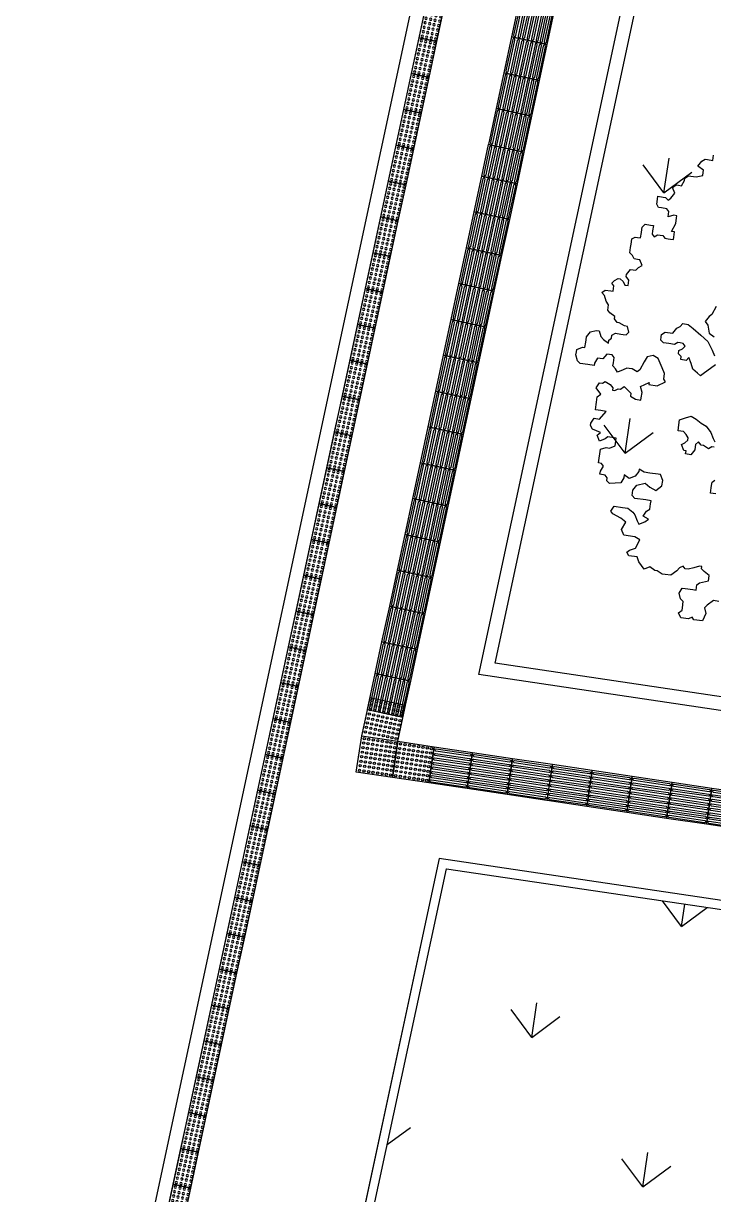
# Model space of a CAD drawing. Header units: millimetres. Extents: x 338 to 506, y 179 to 335.
# Drawn here: x 338.07 to 345.6, y 208.04 to 220.83 of the extents above; entities that cross this region are included whole.
import ezdxf

# ---------------------------------------------------------------- set-up
doc = ezdxf.new("R2010")
doc.units = ezdxf.units.MM
for name, color, linetype in [('ANDEN', 251, 'Continuous'), ('ARBOL-TOP', 3, 'Continuous'), ('MOBILIARIO_URBANO', 51, 'Continuous'), ('MUROS', 32, 'Continuous')]:
    doc.layers.add(name, color=color, linetype=linetype)

# ---------------------------------------------------------------- blocks, each defined once
blk = doc.blocks.new('*X870')
at = {"color": 0}
for p, q in [((19.047, 147.115), (19.269, 146.893)), ((22.116, 146.92), (22.119, 146.917)), ((20.436, 145.726), (20.706, 145.995)), ((20.436, 145.726), (20.706, 145.456)), ((20.436, 145.726), (20.817, 145.726)), ((19, 144.289), (19.269, 144.558)), ((21.873, 144.289), (22.12, 144.536)), ((19, 144.289), (19.269, 144.02)), ((19, 144.289), (19.381, 144.289)), ((21.873, 144.289), (22.121, 144.041)), ((21.873, 144.289), (22.121, 144.289))]:
    blk.add_line(p, q, dxfattribs=at)
blk = doc.blocks.new('*U29')
at = {"layer": 'MOBILIARIO_URBANO'}
blk.add_lwpolyline([(1192.979, 208.83), (1193.379, 208.83), (1193.379, 208.63), (1192.979, 208.63), (1192.979, 208.83)], dxfattribs=at)
for centre in [(1193.004, 208.797), (1193.054, 208.797), (1193.104, 208.797), (1193.154, 208.797), (1193.204, 208.797), (1193.254, 208.797), (1193.304, 208.797), (1193.354, 208.797), (1193.004, 208.747), (1193.004, 208.697), (1193.004, 208.647), (1193.054, 208.747), (1193.054, 208.697), (1193.054, 208.647), (1193.104, 208.747), (1193.104, 208.697), (1193.104, 208.647), (1193.154, 208.747), (1193.154, 208.697), (1193.154, 208.647), (1193.204, 208.747), (1193.204, 208.697), (1193.204, 208.647), (1193.254, 208.747), (1193.254, 208.697), (1193.254, 208.647), (1193.304, 208.747), (1193.304, 208.697), (1193.304, 208.647), (1193.354, 208.747), (1193.354, 208.697), (1193.354, 208.647)]:
    blk.add_circle(centre, 0.0125, dxfattribs=at)
blk = doc.blocks.new('*X894')
at = {"color": 0}
for p, q in [((26.895, 145.658), (27.164, 145.928)), ((29.769, 145.658), (30.038, 145.928)), ((26.895, 145.658), (27.164, 145.389)), ((26.895, 145.658), (27.276, 145.658)), ((29.769, 145.658), (30.038, 145.389)), ((29.769, 145.658), (30.15, 145.658))]:
    blk.add_line(p, q, dxfattribs=at)
blk = doc.blocks.new('*U883')
at = {"layer": 'MOBILIARIO_URBANO', "color": 241}
blk.add_lwpolyline([(1146.678, 221.48), (1147.118, 221.48), (1147.118, 221.08), (1146.678, 221.08), (1146.678, 221.48)], dxfattribs=at)
for points in [[(1146.703, 221.46), (1147.093, 221.46, -1), (1147.093, 221.435), (1146.703, 221.435, -1)], [(1146.703, 221.41), (1147.093, 221.41, -1), (1147.093, 221.385), (1146.703, 221.385, -1)], [(1146.703, 221.36), (1147.093, 221.36, -1), (1147.093, 221.335), (1146.703, 221.335, -1)], [(1146.703, 221.21), (1147.093, 221.21, -1), (1147.093, 221.185), (1146.703, 221.185, -1)], [(1146.703, 221.31), (1147.093, 221.31, -1), (1147.093, 221.285), (1146.703, 221.285, -1)], [(1146.703, 221.26), (1147.093, 221.26, -1), (1147.093, 221.235), (1146.703, 221.235, -1)], [(1146.703, 221.164), (1147.093, 221.164, -1), (1147.093, 221.139), (1146.703, 221.139, -1)], [(1146.703, 221.118), (1147.093, 221.118, -1), (1147.093, 221.093), (1146.703, 221.093, -1)]]:
    blk.add_lwpolyline(points, format="xyb", close=True, dxfattribs=at)
blk = doc.blocks.new('*U41')
at = {"layer": 'MOBILIARIO_URBANO', "color": 241}
blk.add_lwpolyline([(1146.693, 221.48), (1147.118, 221.48), (1147.118, 221.08), (1146.693, 221.08), (1146.693, 221.48)], dxfattribs=at)
for points in [[(1146.718, 221.46), (1147.093, 221.46, -1), (1147.093, 221.435), (1146.718, 221.435, -1)], [(1146.718, 221.41), (1147.093, 221.41, -1), (1147.093, 221.385), (1146.718, 221.385, -1)], [(1146.718, 221.36), (1147.093, 221.36, -1), (1147.093, 221.335), (1146.718, 221.335, -1)], [(1146.718, 221.31), (1147.093, 221.31, -1), (1147.093, 221.285), (1146.718, 221.285, -1)], [(1146.718, 221.26), (1147.093, 221.26, -1), (1147.093, 221.235), (1146.718, 221.235, -1)], [(1146.718, 221.21), (1147.093, 221.21, -1), (1147.093, 221.185), (1146.718, 221.185, -1)], [(1146.718, 221.164), (1147.093, 221.164, -1), (1147.093, 221.139), (1146.718, 221.139, -1)], [(1146.718, 221.118), (1147.093, 221.118, -1), (1147.093, 221.093), (1146.718, 221.093, -1)]]:
    blk.add_lwpolyline(points, format="xyb", close=True, dxfattribs=at)
blk = doc.blocks.new('*U875')
at = {"layer": 'MOBILIARIO_URBANO'}
blk.add_lwpolyline([(1089.252, 239.34), (1089.652, 239.34), (1089.652, 238.94), (1089.252, 238.94), (1089.252, 239.34)], dxfattribs=at)
for centre in [(1089.277, 239.308), (1089.277, 239.258), (1089.277, 239.208), (1089.327, 239.308), (1089.327, 239.258), (1089.327, 239.208), (1089.377, 239.308), (1089.377, 239.258), (1089.377, 239.208), (1089.427, 239.308), (1089.427, 239.258), (1089.427, 239.208), (1089.477, 239.308), (1089.477, 239.258), (1089.477, 239.208), (1089.527, 239.308), (1089.527, 239.258), (1089.527, 239.208), (1089.577, 239.308), (1089.577, 239.258), (1089.577, 239.208), (1089.627, 239.308), (1089.627, 239.258), (1089.627, 239.208), (1089.277, 239.158), (1089.277, 239.108), (1089.327, 239.158), (1089.327, 239.108), (1089.377, 239.158), (1089.377, 239.108), (1089.427, 239.158), (1089.427, 239.108), (1089.477, 239.158), (1089.477, 239.108), (1089.527, 239.158), (1089.527, 239.108), (1089.577, 239.158), (1089.577, 239.108), (1089.627, 239.158), (1089.627, 239.108), (1089.277, 239.058), (1089.277, 239.012), (1089.277, 238.966), (1089.327, 239.058), (1089.327, 239.012), (1089.327, 238.966), (1089.377, 239.058), (1089.377, 239.012), (1089.377, 238.966), (1089.427, 239.058), (1089.427, 239.012), (1089.427, 238.966), (1089.477, 239.058), (1089.477, 239.012), (1089.477, 238.966), (1089.527, 239.058), (1089.527, 239.012), (1089.527, 238.966), (1089.577, 239.058), (1089.577, 239.012), (1089.577, 238.966), (1089.627, 239.058), (1089.627, 239.012), (1089.627, 238.966)]:
    blk.add_circle(centre, 0.0125, dxfattribs=at)
blk = doc.blocks.new('*U877')
at = {"layer": 'MOBILIARIO_URBANO', "color": 241}
blk.add_lwpolyline([(1146.718, 221.48), (1147.118, 221.48), (1147.118, 221.08), (1146.718, 221.08), (1146.718, 221.48)], dxfattribs=at)
for points in [[(1146.743, 221.46), (1147.093, 221.46, -1), (1147.093, 221.435), (1146.743, 221.435, -1)], [(1146.743, 221.41), (1147.093, 221.41, -1), (1147.093, 221.385), (1146.743, 221.385, -1)], [(1146.743, 221.36), (1147.093, 221.36, -1), (1147.093, 221.335), (1146.743, 221.335, -1)], [(1146.743, 221.21), (1147.093, 221.21, -1), (1147.093, 221.185), (1146.743, 221.185, -1)], [(1146.743, 221.31), (1147.093, 221.31, -1), (1147.093, 221.285), (1146.743, 221.285, -1)], [(1146.743, 221.26), (1147.093, 221.26, -1), (1147.093, 221.235), (1146.743, 221.235, -1)], [(1146.743, 221.164), (1147.093, 221.164, -1), (1147.093, 221.139), (1146.743, 221.139, -1)], [(1146.743, 221.118), (1147.093, 221.118, -1), (1147.093, 221.093), (1146.743, 221.093, -1)]]:
    blk.add_lwpolyline(points, format="xyb", close=True, dxfattribs=at)
blk = doc.blocks.new('*U882')
at = {"layer": 'MOBILIARIO_URBANO', "color": 241}
blk.add_lwpolyline([(1146.764, 221.48), (1147.118, 221.48), (1147.118, 221.08), (1146.764, 221.08), (1146.764, 221.48)], dxfattribs=at)
for points in [[(1146.789, 221.46), (1147.093, 221.46, -1), (1147.093, 221.435), (1146.789, 221.435, -1)], [(1146.789, 221.36), (1147.093, 221.36, -1), (1147.093, 221.335), (1146.789, 221.335, -1)], [(1146.789, 221.41), (1147.093, 221.41, -1), (1147.093, 221.385), (1146.789, 221.385, -1)], [(1146.789, 221.31), (1147.093, 221.31, -1), (1147.093, 221.285), (1146.789, 221.285, -1)], [(1146.789, 221.26), (1147.093, 221.26, -1), (1147.093, 221.235), (1146.789, 221.235, -1)], [(1146.789, 221.21), (1147.093, 221.21, -1), (1147.093, 221.185), (1146.789, 221.185, -1)], [(1146.789, 221.164), (1147.093, 221.164, -1), (1147.093, 221.139), (1146.789, 221.139, -1)], [(1146.789, 221.118), (1147.093, 221.118, -1), (1147.093, 221.093), (1146.789, 221.093, -1)]]:
    blk.add_lwpolyline(points, format="xyb", close=True, dxfattribs=at)
blk = doc.blocks.new('ARBOLITO')
at = {"linetype": 'ByBlock'}
for points in [[(461.9159, 68.9761), (461.9076, 68.9906), (461.8931, 69.0135), (461.8785, 69.0197), (461.864, 69.0135), (461.8577, 68.9989), (461.8494, 68.9761), (461.8432, 68.9698), (461.8286, 68.9761), (461.8203, 68.9761), (461.8141, 68.9761), (461.8058, 68.9698), (461.7912, 68.9615), (461.785, 68.9698), (461.7767, 68.9761), (461.7767, 68.9844), (461.7767, 68.9989), (461.7705, 69.0052), (461.7559, 69.0052), (461.7476, 68.9906), (461.7331, 68.9906), (461.7268, 68.9761), (461.7268, 68.9698), (461.7102, 68.9698), (461.6894, 68.9698), (461.6811, 68.9761), (461.6749, 68.9906), (461.6749, 68.9989), (461.6749, 69.0052), (461.6894, 69.0135), (461.6957, 69.0135), (461.6957, 69.028), (461.6957, 69.0343), (461.6957, 69.0426), (461.704, 69.0571), (461.7185, 69.0633), (461.7268, 69.0633), (461.7331, 69.0488), (461.7414, 69.0426), (461.7559, 69.0343), (461.7559, 69.0426), (461.7621, 69.0488), (461.7621, 69.0571), (461.7705, 69.0633), (461.785, 69.0633), (461.7912, 69.0633), (461.7996, 69.0633), (461.8058, 69.0717), (461.7996, 69.0862), (461.7912, 69.0862), (461.7767, 69.0924), (461.7705, 69.0924), (461.7621, 69.1008), (461.7621, 69.107), (461.7476, 69.1153), (461.7414, 69.1215), (461.7414, 69.1361), (461.7331, 69.1444), (461.7268, 69.1589), (461.7185, 69.1652), (461.7268, 69.1735), (461.7414, 69.1735), (461.7476, 69.1735), (461.7476, 69.188), (461.7414, 69.1943), (461.7476, 69.2026), (461.7559, 69.2088), (461.7621, 69.2088), (461.7705, 69.2026), (461.7767, 69.1943), (461.785, 69.1943), (461.785, 69.2088), (461.7767, 69.2171), (461.7767, 69.2233), (461.785, 69.2379), (461.7996, 69.2379), (461.8058, 69.2462), (461.8141, 69.2524), (461.8058, 69.267), (461.7996, 69.267), (461.7912, 69.267), (461.785, 69.2753), (461.7767, 69.2815), (461.7767, 69.2961), (461.7767, 69.3044), (461.7767, 69.3106), (461.7767, 69.3189), (461.785, 69.3252), (461.7912, 69.3252), (461.7996, 69.3252), (461.7996, 69.3397), (461.7996, 69.348), (461.7996, 69.3543), (461.8058, 69.3626), (461.8203, 69.3626), (461.8286, 69.3626), (461.8286, 69.348), (461.8286, 69.3397), (461.8349, 69.3335), (461.8432, 69.3397), (461.8577, 69.3397), (461.864, 69.3335), (461.8723, 69.3335), (461.8785, 69.3335), (461.8868, 69.3335), (461.8868, 69.3397), (461.8868, 69.3543), (461.8785, 69.3543), (461.8868, 69.3771), (461.8868, 69.3917), (461.8868, 69.3979), (461.8785, 69.3979), (461.864, 69.3917), (461.864, 69.4062), (461.8577, 69.4124), (461.8432, 69.4124), (461.8349, 69.4124), (461.8286, 69.4207), (461.8286, 69.427), (461.8286, 69.4415), (461.8432, 69.4415), (461.8494, 69.4415), (461.8577, 69.4353), (461.864, 69.4415), (461.8723, 69.4561), (461.864, 69.4706), (461.8723, 69.4789), (461.8785, 69.4789), (461.8868, 69.4789), (461.8931, 69.4935), (461.8931, 69.4997), (461.9014, 69.508), (461.9076, 69.508), (461.9221, 69.508), (461.9388, 69.5143), (461.9388, 69.5226), (461.9388, 69.5288), (461.9221, 69.5371), (461.9305, 69.5517), (461.9388, 69.5579), (461.945, 69.5579), (461.9595, 69.5579), (461.9595, 69.5724)], [(462.1486, 68.3963), (462.1341, 68.3963), (462.1195, 68.3818), (462.1133, 68.3735), (462.1195, 68.3589), (462.1133, 68.3382), (462.0905, 68.3382), (462.0842, 68.3444), (462.0759, 68.3382), (462.0551, 68.3382), (462.0468, 68.3506), (462.0551, 68.3589), (462.0551, 68.3652), (462.0551, 68.3818), (462.0468, 68.388), (462.0406, 68.4026), (462.0468, 68.4171), (462.0551, 68.4171), (462.0759, 68.4171), (462.0842, 68.4171), (462.0842, 68.4317), (462.0905, 68.4379), (462.1133, 68.4462), (462.1133, 68.4524), (462.1133, 68.4608), (462.0988, 68.4691), (462.0905, 68.4753), (462.0905, 68.4815), (462.0842, 68.4815), (462.0697, 68.4753), (462.0551, 68.4691), (462.0468, 68.4691), (462.0406, 68.4753), (462.0323, 68.4691), (462.026, 68.4608), (462.0115, 68.4462), (461.997, 68.4462), (461.9886, 68.4462), (461.9741, 68.4524), (461.9679, 68.4524), (461.9533, 68.4608), (461.9388, 68.4524), (461.9221, 68.4691), (461.9159, 68.4815), (461.8931, 68.4815), (461.8868, 68.4899), (461.8931, 68.4961), (461.9076, 68.5044), (461.9159, 68.5273), (461.9014, 68.5335), (461.8723, 68.5335), (461.864, 68.548), (461.8723, 68.5688), (461.8577, 68.5771), (461.8349, 68.5854), (461.8286, 68.5917), (461.8349, 68.6062), (461.8577, 68.6062), (461.8723, 68.6062), (461.8868, 68.5979), (461.8931, 68.5917), (461.9014, 68.5771), (461.9076, 68.5688), (461.9221, 68.5771), (461.9305, 68.5854), (461.9159, 68.5917), (461.9221, 68.6062), (461.9305, 68.6124), (461.9305, 68.627), (461.9305, 68.6353), (461.9159, 68.6353), (461.8868, 68.6353), (461.8785, 68.6415), (461.8785, 68.6561), (461.8868, 68.6706), (461.9076, 68.6789), (461.9221, 68.6706), (461.9388, 68.6644), (461.9533, 68.6789), (461.9533, 68.6935), (461.945, 68.708), (461.9388, 68.708), (461.9159, 68.708), (461.9014, 68.708), (461.8868, 68.7143), (461.8868, 68.708), (461.8785, 68.6935), (461.864, 68.6852), (461.8494, 68.6935), (461.8494, 68.6852), (461.8432, 68.6706), (461.8141, 68.6644), (461.8058, 68.6706), (461.8058, 68.6789), (461.7996, 68.6852), (461.785, 68.6852), (461.785, 68.6935), (461.7912, 68.708), (461.785, 68.7143), (461.7767, 68.7143), (461.7767, 68.7517), (461.7912, 68.7579), (461.7996, 68.7579), (461.8141, 68.7662), (461.8141, 68.7724), (461.8141, 68.787), (461.7912, 68.787), (461.785, 68.7808), (461.7705, 68.7724), (461.7621, 68.787), (461.7705, 68.7953), (461.7476, 68.8015), (461.7414, 68.8098), (461.7414, 68.8161), (461.7476, 68.8306), (461.7621, 68.8306), (461.7767, 68.8535), (461.7621, 68.8535), (461.7476, 68.8535), (461.7476, 68.868), (461.7476, 68.8743), (461.7476, 68.8888), (461.7559, 68.8971), (461.7414, 68.9117), (461.7476, 68.9262), (461.7559, 68.9262), (461.7621, 68.9324), (461.7767, 68.9262), (461.785, 68.9179), (461.785, 68.9117), (461.7912, 68.9117), (461.7996, 68.9179), (461.8058, 68.9179), (461.8141, 68.9262), (461.8349, 68.9117), (461.8349, 68.9034), (461.8494, 68.8971), (461.864, 68.8971), (461.864, 68.9034), (461.864, 68.9179), (461.8577, 68.9324), (461.8785, 68.947), (461.8785, 68.9408), (461.9014, 68.9408), (461.9221, 68.9553), (461.9159, 68.9615), (461.9159, 68.9761), (461.9159, 68.9761)], [(461.9159, 68.9761), (461.9076, 68.9906), (461.8931, 69.0135), (461.8785, 69.0197), (461.864, 69.0135), (461.8577, 68.9989), (461.8494, 68.9761), (461.8432, 68.9698), (461.8286, 68.9761), (461.8203, 68.9761), (461.8141, 68.9761), (461.8058, 68.9698), (461.7912, 68.9615), (461.785, 68.9698), (461.7767, 68.9761), (461.7767, 68.9844), (461.7767, 68.9989), (461.7705, 69.0052), (461.7559, 69.0052), (461.7476, 68.9906), (461.7331, 68.9906), (461.7268, 68.9761), (461.7268, 68.9698), (461.7102, 68.9698), (461.6894, 68.9698), (461.6811, 68.9761), (461.6749, 68.9906), (461.6749, 68.9989), (461.6749, 69.0052), (461.6894, 69.0135), (461.6957, 69.0135), (461.6957, 69.028), (461.6957, 69.0343), (461.6957, 69.0426), (461.704, 69.0571), (461.7185, 69.0633), (461.7268, 69.0633), (461.7331, 69.0488), (461.7414, 69.0426), (461.7559, 69.0343), (461.7559, 69.0426), (461.7621, 69.0488), (461.7621, 69.0571), (461.7705, 69.0633), (461.785, 69.0633), (461.7912, 69.0633), (461.7996, 69.0633), (461.8058, 69.0717), (461.7996, 69.0862), (461.7912, 69.0862), (461.7767, 69.0924), (461.7705, 69.0924), (461.7621, 69.1008), (461.7621, 69.107), (461.7476, 69.1153), (461.7414, 69.1215), (461.7414, 69.1361), (461.7331, 69.1444), (461.7268, 69.1589), (461.7185, 69.1652), (461.7268, 69.1735), (461.7414, 69.1735), (461.7476, 69.1735), (461.7476, 69.188), (461.7414, 69.1943), (461.7476, 69.2026), (461.7559, 69.2088), (461.7621, 69.2088), (461.7705, 69.2026), (461.7767, 69.1943), (461.785, 69.1943), (461.785, 69.2088), (461.7767, 69.2171), (461.7767, 69.2233), (461.785, 69.2379), (461.7996, 69.2379), (461.8058, 69.2462), (461.8141, 69.2524), (461.8058, 69.267), (461.7996, 69.267), (461.7912, 69.267), (461.785, 69.2753), (461.7767, 69.2815), (461.7767, 69.2961), (461.7767, 69.3044), (461.7767, 69.3106), (461.7767, 69.3189), (461.785, 69.3252), (461.7912, 69.3252), (461.7996, 69.3252), (461.7996, 69.3397), (461.7996, 69.348), (461.7996, 69.3543), (461.8058, 69.3626), (461.8203, 69.3626), (461.8286, 69.3626), (461.8286, 69.348), (461.8286, 69.3397), (461.8349, 69.3335), (461.8432, 69.3397), (461.8577, 69.3397), (461.864, 69.3335), (461.8723, 69.3335), (461.8785, 69.3335), (461.8868, 69.3335), (461.8868, 69.3397), (461.8868, 69.3543), (461.8785, 69.3543), (461.8868, 69.3771), (461.8868, 69.3917), (461.8868, 69.3979), (461.8785, 69.3979), (461.864, 69.3917), (461.864, 69.4062), (461.8577, 69.4124), (461.8432, 69.4124), (461.8349, 69.4124), (461.8286, 69.4207), (461.8286, 69.427), (461.8286, 69.4415), (461.8432, 69.4415), (461.8494, 69.4415), (461.8577, 69.4353), (461.864, 69.4415), (461.8723, 69.4561), (461.864, 69.4706), (461.8723, 69.4789), (461.8785, 69.4789), (461.8868, 69.4789), (461.8931, 69.4935), (461.8931, 69.4997), (461.9014, 69.508), (461.9076, 69.508), (461.9221, 69.508), (461.9388, 69.5143), (461.9388, 69.5226), (461.9388, 69.5288), (461.9221, 69.5371), (461.9305, 69.5517), (461.9388, 69.5579), (461.945, 69.5579), (461.9595, 69.5579), (461.9595, 69.5724)], [(462.1486, 68.3963), (462.1341, 68.3963), (462.1195, 68.3818), (462.1133, 68.3735), (462.1195, 68.3589), (462.1133, 68.3382), (462.0905, 68.3382), (462.0842, 68.3444), (462.0759, 68.3382), (462.0551, 68.3382), (462.0468, 68.3506), (462.0551, 68.3589), (462.0551, 68.3652), (462.0551, 68.3818), (462.0468, 68.388), (462.0406, 68.4026), (462.0468, 68.4171), (462.0551, 68.4171), (462.0759, 68.4171), (462.0842, 68.4171), (462.0842, 68.4317), (462.0905, 68.4379), (462.1133, 68.4462), (462.1133, 68.4524), (462.1133, 68.4608), (462.0988, 68.4691), (462.0905, 68.4753), (462.0905, 68.4815), (462.0842, 68.4815), (462.0697, 68.4753), (462.0551, 68.4691), (462.0468, 68.4691), (462.0406, 68.4753), (462.0323, 68.4691), (462.026, 68.4608), (462.0115, 68.4462), (461.997, 68.4462), (461.9886, 68.4462), (461.9741, 68.4524), (461.9679, 68.4524), (461.9533, 68.4608), (461.9388, 68.4524), (461.9221, 68.4691), (461.9159, 68.4815), (461.8931, 68.4815), (461.8868, 68.4899), (461.8931, 68.4961), (461.9076, 68.5044), (461.9159, 68.5273), (461.9014, 68.5335), (461.8723, 68.5335), (461.864, 68.548), (461.8723, 68.5688), (461.8577, 68.5771), (461.8349, 68.5854), (461.8286, 68.5917), (461.8349, 68.6062), (461.8577, 68.6062), (461.8723, 68.6062), (461.8868, 68.5979), (461.8931, 68.5917), (461.9014, 68.5771), (461.9076, 68.5688), (461.9221, 68.5771), (461.9305, 68.5854), (461.9159, 68.5917), (461.9221, 68.6062), (461.9305, 68.6124), (461.9305, 68.627), (461.9305, 68.6353), (461.9159, 68.6353), (461.8868, 68.6353), (461.8785, 68.6415), (461.8785, 68.6561), (461.8868, 68.6706), (461.9076, 68.6789), (461.9221, 68.6706), (461.9388, 68.6644), (461.9533, 68.6789), (461.9533, 68.6935), (461.945, 68.708), (461.9388, 68.708), (461.9159, 68.708), (461.9014, 68.708), (461.8868, 68.7143), (461.8868, 68.708), (461.8785, 68.6935), (461.864, 68.6852), (461.8494, 68.6935), (461.8494, 68.6852), (461.8432, 68.6706), (461.8141, 68.6644), (461.8058, 68.6706), (461.8058, 68.6789), (461.7996, 68.6852), (461.785, 68.6852), (461.785, 68.6935), (461.7912, 68.708), (461.785, 68.7143), (461.7767, 68.7143), (461.7767, 68.7517), (461.7912, 68.7579), (461.7996, 68.7579), (461.8141, 68.7662), (461.8141, 68.7724), (461.8141, 68.787), (461.7912, 68.787), (461.785, 68.7808), (461.7705, 68.7724), (461.7621, 68.787), (461.7705, 68.7953), (461.7476, 68.8015), (461.7414, 68.8098), (461.7414, 68.8161), (461.7476, 68.8306), (461.7621, 68.8306), (461.7767, 68.8535), (461.7621, 68.8535), (461.7476, 68.8535), (461.7476, 68.868), (461.7476, 68.8743), (461.7476, 68.8888), (461.7559, 68.8971), (461.7414, 68.9117), (461.7476, 68.9262), (461.7559, 68.9262), (461.7621, 68.9324), (461.7767, 68.9262), (461.785, 68.9179), (461.785, 68.9117), (461.7912, 68.9117), (461.7996, 68.9179), (461.8058, 68.9179), (461.8141, 68.9262), (461.8349, 68.9117), (461.8349, 68.9034), (461.8494, 68.8971), (461.864, 68.8971), (461.864, 68.9034), (461.864, 68.9179), (461.8577, 68.9324), (461.8785, 68.947), (461.8785, 68.9408), (461.9014, 68.9408), (461.9221, 68.9553), (461.9159, 68.9615), (461.9159, 68.9761)], [(462.026, 69.1735), (462.0177, 69.1506), (462.0115, 69.1444), (462.0032, 69.1298), (462.0115, 69.1215), (462.0177, 69.1008), (462.0323, 69.0924)], [(462.026, 69.1735), (462.0177, 69.1506), (462.0115, 69.1444), (462.0032, 69.1298), (462.0115, 69.1215), (462.0177, 69.1008), (462.0323, 69.0924)], [(462.0177, 68.9906), (462.0115, 68.9844), (462.0032, 68.9906), (461.9886, 68.9989), (461.9824, 69.0135), (461.9741, 69.028), (461.9679, 69.0197), (461.9533, 69.0197), (461.9533, 69.028), (461.945, 69.0343), (461.945, 69.0426), (461.9533, 69.0488), (461.9595, 69.0571), (461.9533, 69.0633), (461.945, 69.0633), (461.9388, 69.0633), (461.9305, 69.0571), (461.9159, 69.0571), (461.9014, 69.0571), (461.8931, 69.0633), (461.8931, 69.0717), (461.8931, 69.0779), (461.9014, 69.0862), (461.9076, 69.0862), (461.9221, 69.0862), (461.9305, 69.1008), (461.9388, 69.107), (461.945, 69.1153), (461.9595, 69.1153), (461.9741, 69.107), (461.997, 69.0924), (462.0177, 69.0779), (462.0323, 69.0571), (462.0406, 69.0426)], [(462.0468, 69.0197), (462.0177, 68.9906), (462.0177, 68.9906)], [(462.0177, 68.9906), (462.0115, 68.9844), (462.0032, 68.9906), (461.9886, 68.9989), (461.9824, 69.0135), (461.9741, 69.028), (461.9679, 69.0197), (461.9533, 69.0197), (461.9533, 69.028), (461.945, 69.0343), (461.945, 69.0426), (461.9533, 69.0488), (461.9595, 69.0571), (461.9533, 69.0633), (461.945, 69.0633), (461.9388, 69.0633), (461.9305, 69.0571), (461.9159, 69.0571), (461.9014, 69.0571), (461.8931, 69.0633), (461.8931, 69.0717), (461.8931, 69.0779), (461.9014, 69.0862), (461.9076, 69.0862), (461.9221, 69.0862), (461.9305, 69.1008), (461.9388, 69.107), (461.945, 69.1153), (461.9595, 69.1153), (461.9741, 69.107), (461.997, 69.0924), (462.0177, 69.0779), (462.0323, 69.0571), (462.0406, 69.0426)], [(462.0468, 69.0197), (462.0177, 68.9906)], [(462.0032, 68.7808), (461.997, 68.7808), (461.9886, 68.7953), (461.997, 68.8015), (462.0032, 68.8098), (462.0032, 68.8161), (461.997, 68.8244), (461.9886, 68.8306), (461.9741, 68.8306), (461.9741, 68.8389), (461.9741, 68.8535), (461.9741, 68.8597), (461.9886, 68.868), (462.0032, 68.8743), (462.0177, 68.868), (462.0323, 68.8597), (462.0468, 68.8535), (462.0614, 68.8389), (462.0697, 68.8244), (462.0759, 68.8161)], [(462.0759, 68.8015), (462.0697, 68.8015), (462.0614, 68.7953), (462.0468, 68.8015), (462.0406, 68.8015), (462.0323, 68.8098), (462.026, 68.8015), (462.026, 68.7953), (462.026, 68.787), (462.0177, 68.7724), (462.0032, 68.7724), (462.0032, 68.7808), (462.0032, 68.7808)], [(462.0032, 68.7808), (461.997, 68.7808), (461.9886, 68.7953), (461.997, 68.8015), (462.0032, 68.8098), (462.0032, 68.8161), (461.997, 68.8244), (461.9886, 68.8306), (461.9741, 68.8306), (461.9741, 68.8389), (461.9741, 68.8535), (461.9741, 68.8597), (461.9886, 68.868), (462.0032, 68.8743), (462.0177, 68.868), (462.0323, 68.8597), (462.0468, 68.8535), (462.0614, 68.8389), (462.0697, 68.8244), (462.0759, 68.8161)], [(462.0759, 68.8015), (462.0697, 68.8015), (462.0614, 68.7953), (462.0468, 68.8015), (462.0406, 68.8015), (462.0323, 68.8098), (462.026, 68.8015), (462.026, 68.7953), (462.026, 68.787), (462.0177, 68.7724), (462.0032, 68.7724), (462.0032, 68.7808)], [(462.0988, 68.6789), (462.0842, 68.6789), (462.0842, 68.6935), (462.0842, 68.6997), (462.0842, 68.708), (462.0905, 68.7143)], [(462.0988, 68.6789), (462.0842, 68.6789), (462.0842, 68.6935), (462.0842, 68.6997), (462.0842, 68.708), (462.0905, 68.7143)]]:
    blk.add_lwpolyline(points, dxfattribs=at)
blk = doc.blocks.new('A$C7152A42C')
at = {"layer": 'ANDEN'}
for p, q in [((66.18672, 146.47225), (11.20719, 149.96312)), ((66.17721, 146.32255), (11.21649, 149.81223))]:
    blk.add_line(p, q, dxfattribs=at)
for points in [[(22.21838, 147.01361), (11.3464, 147.70398)], [(22.21838, 26.35441), (22.21838, 147.01361), (11.3464, 147.70398)], [(11.3464, 147.70398), (11.3526, 147.60417), (22.11859, 146.91995), (22.11859, 146.91995), (22.21715, 19.86576)], [(22.21838, 26.35441), (22.21838, 26.35441), (22.21838, 147.01361)], [(24.29376, 84.11145), (24.29376, 97.40319), (25.1145, 97.40319), (25.1145, 97.50319), (25.1145, 103.71936), (25.1145, 103.71936), (25.1145, 103.71936), (25.1145, 104.23388), (25.1145, 104.23388), (25.1145, 104.23388), (25.1145, 104.33388), (25.1145, 110.55005), (25.0145, 110.55005), (24.26949, 110.55005), (24.26949, 110.55005), (24.26949, 146.88337), (54.93114, 144.93637)], [(24.44376, 84.26145), (24.44376, 97.25319), (25.2645, 97.25319), (25.2645, 97.50319), (25.2645, 103.86936), (25.2645, 103.86936), (25.2645, 104.08388), (25.2645, 104.08388), (25.2645, 104.33388), (25.2645, 110.70005), (25.0145, 110.70005), (24.41949, 110.70005), (24.41949, 146.72354), (54.78114, 144.79559)]]:
    blk.add_lwpolyline(points, dxfattribs=at)
at = {"layer": 'MOBILIARIO_URBANO'}
blk.add_lwpolyline([(23.84292, 148.02307), (23.41837, 148.04838), (23.41837, 147.64922), (23.81757, 147.62387), (23.84292, 148.02307)], dxfattribs=at)
for centre in [(23.46077, 147.91457), (23.46394, 147.96447), (23.46711, 148.01437), (23.51384, 147.9613), (23.51701, 148.0112), (23.56374, 147.95813), (23.56691, 148.00803), (23.61364, 147.95496), (23.61681, 148.00486), (23.66354, 147.95179), (23.66671, 148.00169), (23.71344, 147.94862), (23.71661, 147.99852), (23.76334, 147.94546), (23.76651, 147.99536), (23.81324, 147.94229), (23.81641, 147.99219), (23.45444, 147.81477), (23.4576, 147.86467), (23.50434, 147.8116), (23.5075, 147.8615), (23.51067, 147.9114), (23.55423, 147.80843), (23.5574, 147.85833), (23.56057, 147.90823), (23.60413, 147.80526), (23.6073, 147.85516), (23.61047, 147.90506), (23.65403, 147.80209), (23.6572, 147.85199), (23.66037, 147.90189), (23.70393, 147.79893), (23.7071, 147.84883), (23.71027, 147.89873), (23.75383, 147.79576), (23.757, 147.84566), (23.76017, 147.89556), (23.80373, 147.79259), (23.8069, 147.84249), (23.81007, 147.89239), (23.44544, 147.67305), (23.44835, 147.71896), (23.45127, 147.76487), (23.49534, 147.66988), (23.49825, 147.71579), (23.50117, 147.7617), (23.54524, 147.66672), (23.54815, 147.71262), (23.55107, 147.75853), (23.59514, 147.66355), (23.59805, 147.70946), (23.60097, 147.75536), (23.64504, 147.66038), (23.64795, 147.70629), (23.65087, 147.75219), (23.69494, 147.65721), (23.69785, 147.70312), (23.70077, 147.74903), (23.74775, 147.69995), (23.75066, 147.74586), (23.79765, 147.69678), (23.80056, 147.74269), (23.74483, 147.65404), (23.79473, 147.65087)]:
    blk.add_circle(centre, 0.0125, dxfattribs=at)
at = {"layer": 'ANDEN', "xscale": -1, "rotation": 356.3669368540417}
for name, p in [('*U29', (1195.62243, -134.64056)), ('*U29', (1196.02163, -134.66591)), ('*U29', (1196.42082, -134.69126)), ('*U29', (1196.82002, -134.7166)), ('*U29', (1197.21922, -134.74195)), ('*U29', (1197.61841, -134.7673)), ('*U29', (1198.01761, -134.79264)), ('*U29', (1198.4168, -134.81799)), ('*U29', (1198.816, -134.84334)), ('*U29', (1199.2152, -134.86868)), ('*U29', (1199.61439, -134.89403)), ('*U29', (1200.01359, -134.91937)), ('*U29', (1200.41279, -134.94472)), ('*U29', (1200.81198, -134.97007)), ('*U29', (1201.21118, -134.99541)), ('*U29', (1201.61037, -135.02076)), ('*U29', (1202.00957, -135.04611)), ('*U29', (1202.40877, -135.07145)), ('*U29', (1202.80796, -135.0968)), ('*U29', (1203.20716, -135.12215)), ('*U29', (1203.60635, -135.14749)), ('*U29', (1204.00555, -135.17284)), ('*U29', (1204.40475, -135.19819)), ('*U29', (1204.80394, -135.22353)), ('*U29', (1205.20314, -135.24888)), ('*U29', (1205.60234, -135.27423)), ('*U29', (1206.00153, -135.29957)), ('*U29', (1206.40073, -135.32492)), ('*U29', (1206.79992, -135.35027)), ('*U29', (1207.19912, -135.37561)), ('*U29', (1207.59832, -135.40096)), ('*U29', (1207.99751, -135.42631)), ('*U29', (1208.39671, -135.45165)), ('*U29', (1208.7959, -135.477)), ('*U877', (1154.49125, -145.6923)), ('*U882', (1154.89045, -145.71764)), ('*U877', (1155.24397, -145.74009)), ('*U877', (1155.64317, -145.76544)), ('*U877', (1156.04236, -145.79078)), ('*U877', (1156.44156, -145.81613)), ('*U877', (1156.84076, -145.84148)), ('*U877', (1157.23995, -145.86682)), ('*U877', (1157.63915, -145.89217)), ('*U877', (1158.03834, -145.91752)), ('*U877', (1158.43754, -145.94286)), ('*U877', (1158.83674, -145.96821)), ('*U877', (1159.23593, -145.99356)), ('*U877', (1159.63513, -146.0189)), ('*U877', (1160.03432, -146.04425)), ('*U882', (1160.43352, -146.0696)), ('*U877', (1160.78704, -146.09204)), ('*U877', (1161.18624, -146.11739)), ('*U877', (1161.58544, -146.14273)), ('*U877', (1161.98463, -146.16808))]:
    blk.add_blockref(name, p, dxfattribs=at)
at = {"layer": 'ANDEN', "color": 85, "linetype": 'Continuous'}
blk.add_blockref('*X870', (0, 0), dxfattribs=at)
at = {"layer": 'ANDEN', "rotation": 270}
for name, p in [('*U41', (-198.06149, 1293.94151)), ('*U883', (-198.06149, 1293.50141)), ('*U883', (-198.06149, 1293.0613)), ('*U883', (-198.06149, 1292.62119)), ('*U883', (-198.06149, 1292.18109)), ('*U883', (-198.06149, 1291.74098)), ('*U883', (-198.06149, 1291.30088)), ('*U883', (-198.06149, 1290.86077))]:
    blk.add_blockref(name, p, dxfattribs=at)
at = {"layer": 'ANDEN', "color": 251, "linetype": 'Continuous'}
blk.add_blockref('*X894', (0, 0), dxfattribs=at)
at = {"layer": 'ARBOL-TOP', "color": 3, "linetype": 'ByBlock', "xscale": 4.090679926752369, "yscale": 4.090679926752369, "zscale": 4.090679926752369, "rotation": 270}
blk.add_blockref('ARBOLITO', (-254.34238, 2034.9112), dxfattribs=at)
at = {"layer": 'MOBILIARIO_URBANO', "color": 242}
for p in [(-1066.23365, -91.29184), (-1066.23365, -91.69184)]:
    blk.add_blockref('*U875', p, dxfattribs=at)

msp = doc.modelspace()

# ---------------------------------------------------------------- block references
at = {"layer": 'MUROS', "color": 32, "rotation": 81.53046525965426}
msp.add_blockref('A$C7152A42C', (484.748, 168.084), dxfattribs=at)

doc.saveas('drawing.dxf')
